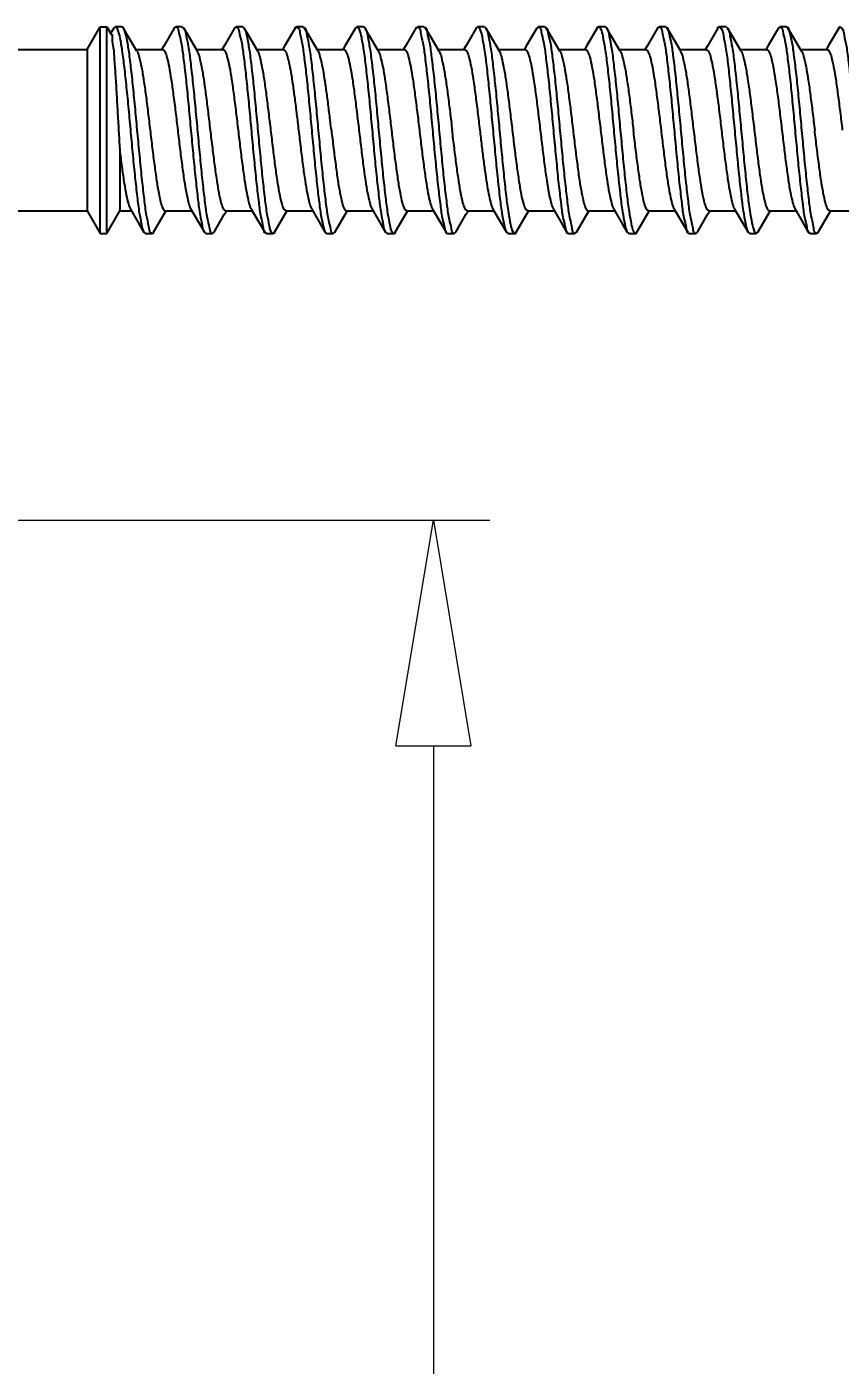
# Model space of a CAD drawing. Header units: millimetres. Extents: x -1995 to -555, y 489 to 1011.
# Drawn here: x -1543.45 to -1523.26, y 932.41 to 965.63 of the extents above; entities that cross this region are included whole.
import ezdxf

# ---------------------------------------------------------------- set-up
doc = ezdxf.new("R2010")
doc.units = ezdxf.units.MM
doc.layers.add('dim', color=82, linetype='Continuous', lineweight=9)
doc.styles.add('ROMAND', font='romand.shx', dxfattribs={"width": 0.75, "bigfont": 'gbcbig.shx'})
doc.dimstyles.new('YanXiu', dxfattribs={"dimtxt": 2.5, "dimasz": 2.2, "dimexe": 1, "dimexo": 0, "dimgap": 0.66, "dimtad": 0, "dimzin": 1, "dimdsep": 46, "dimtxsty": 'ROMAND', "dimblk": 'CLOSEDBLANK', "dimcen": 0, "dimclrd": 3, "dimclre": 3, "dimclrt": 7, "dimazin": 0, "dimtfac": 1, "dimtofl": 0, "dimtmove": 0, "dimatfit": 3, "dimldrblk": 'CLOSEDBLANK', "dimfxl": 1, "dimlwd": 5, "dimlwe": 5, "dimarcsym": 0})

# ---------------------------------------------------------------- blocks, each defined once
blk = doc.blocks.new('_ClosedBlank')
at = {"color": 0, "linetype": 'ByBlock', "lineweight": -2}
for p, q in [((-1, 0.1666666666666667), (0, 0)), ((-1, 0.1666666666666667), (-1, -0.1666666666666667)), ((0, 0), (-1, -0.1666666666666667))]:
    blk.add_line(p, q, dxfattribs=at)
blk = doc.blocks.new('*D164')
at = {"layer": 'Defpoints', "color": 0}
for p in [(-1555.546722639011, 953.3844939064466), (-1533.357240163198, 953.3844939064466), (-1555.546722639011, 771.4142643057465)]:
    blk.add_point(p, dxfattribs=at)
at = {"layer": 'dim', "color": 3, "lineweight": 5}
for p, q in [((-1554.147422639011, 953.3844939064466), (-1531.957940163198, 953.3844939064466)), ((-1533.357240163198, 947.7844939064465), (-1533.357240163198, 876.5486791060965)), ((-1533.357240163198, 777.0142643057466), (-1533.357240163198, 848.2500791060965)), ((-1554.147422639011, 771.4142643057465), (-1531.957940163198, 771.4142643057465))]:
    blk.add_line(p, q, dxfattribs=at)
at = {"layer": 'dim', "color": 3, "lineweight": 5, "xscale": 5.600000000000001, "yscale": 5.600000000000001, "zscale": 5.600000000000001}
for p, rotation in [((-1533.357240163198, 953.3844939064466), 90), ((-1533.357240163198, 771.4142643057465), 270)]:
    blk.add_blockref('_ClosedBlank', p, dxfattribs=dict(at, rotation=rotation))
at = {"layer": 'dim', "color": 7, "insert": (-1533.357240163198, 862.3993791060963), "char_height": 7, "attachment_point": 5, "rotation": 90, "style": 'ROMAND'}
blk.add_mtext('181.97', dxfattribs=at)

msp = doc.modelspace()

# ---------------------------------------------------------------- linework, layer by layer
at = {"color": 7, "linetype": 'Continuous'}
for p, q in [((-1541.954175541111, 965.0651895941465), (-1541.62797263901, 965.6301895941466)), ((-1541.62797263901, 960.5001895941466), (-1541.62797263901, 965.6301895941466)), ((-1541.62797263901, 965.6301895941466), (-1541.46547263901, 965.6301895941466)), ((-1541.46547263901, 960.5001895941466), (-1541.46547263901, 965.6301895941466)), ((-1541.46547263901, 965.6301895941466), (-1541.359222639011, 965.4461591958466)), ((-1541.291128233911, 965.5974987317466), (-1541.36939231341, 965.4637735886465)), ((-1541.291128233911, 965.5974987317466), (-1541.25297263901, 965.6301895941466)), ((-1541.09047263901, 965.6301895941466), (-1541.25297263901, 965.6301895941466)), ((-1539.791128233911, 965.5974987317466), (-1539.75297263901, 965.6301895941466)), ((-1539.59047263901, 965.6301895941466), (-1539.75297263901, 965.6301895941466)), ((-1538.291128233911, 965.5974987317466), (-1538.25297263901, 965.6301895941466)), ((-1538.09047263901, 965.6301895941466), (-1538.25297263901, 965.6301895941466)), ((-1538.09047263901, 965.6301895941466), (-1538.052317040411, 965.5974987255465)), ((-1536.59047263901, 965.6301895941466), (-1536.75297263901, 965.6301895941466)), ((-1535.291128233911, 965.5974987317466), (-1535.25297263901, 965.6301895941466)), ((-1535.09047263901, 965.6301895941466), (-1535.25297263901, 965.6301895941466)), ((-1535.09047263901, 965.6301895941466), (-1535.052317040411, 965.5974987255465)), ((-1533.59047263901, 965.6301895941466), (-1533.75297263901, 965.6301895941466)), ((-1532.291128233911, 965.5974987317466), (-1532.25297263901, 965.6301895941466)), ((-1532.09047263901, 965.6301895941466), (-1532.25297263901, 965.6301895941466)), ((-1532.09047263901, 965.6301895941466), (-1532.052317040411, 965.5974987255465)), ((-1530.791128233911, 965.5974987317466), (-1530.75297263901, 965.6301895941466)), ((-1530.59047263901, 965.6301895941466), (-1530.75297263901, 965.6301895941466)), ((-1529.09047263901, 965.6301895941466), (-1529.25297263901, 965.6301895941466)), ((-1529.09047263901, 965.6301895941466), (-1529.052317040411, 965.5974987255465)), ((-1527.791128234011, 965.5974987317466), (-1527.75297263901, 965.6301895941466)), ((-1527.59047263901, 965.6301895941466), (-1527.75297263901, 965.6301895941466)), ((-1526.09047263901, 965.6301895941466), (-1526.25297263901, 965.6301895941466)), ((-1526.09047263901, 965.6301895941466), (-1526.052317040411, 965.5974987255465)), ((-1524.791128234011, 965.5974987317466), (-1524.75297263901, 965.6301895941466)), ((-1524.59047263901, 965.6301895941466), (-1524.75297263901, 965.6301895941466)), ((-1547.546722639011, 965.0651895941465), (-1541.954175541111, 965.0651895941465)), ((-1541.954175541111, 965.0651895941465), (-1541.954175541111, 961.0651895941465)), ((-1540.739986733311, 965.0651895941465), (-1540.079175541111, 965.0651895941465)), ((-1539.239986733311, 965.0651895941465), (-1538.579175541111, 965.0651895941465)), ((-1537.739986733311, 965.0651895941465), (-1537.079175541111, 965.0651895941465)), ((-1536.239986733311, 965.0651895941465), (-1535.579175541111, 965.0651895941465)), ((-1534.739986733311, 965.0651895941465), (-1534.079175541111, 965.0651895941465)), ((-1533.239986733311, 965.0651895941465), (-1532.579175541111, 965.0651895941465)), ((-1531.739986733311, 965.0651895941465), (-1531.079175541111, 965.0651895941465)), ((-1530.239986733311, 965.0651895941465), (-1529.579175541111, 965.0651895941465)), ((-1528.739986733311, 965.0651895941465), (-1528.079175541111, 965.0651895941465)), ((-1527.239986733311, 965.0651895941465), (-1526.579175541111, 965.0651895941465)), ((-1525.739986733311, 965.0651895941465), (-1525.079175541111, 965.0651895941465)), ((-1524.239986733311, 965.0651895941465), (-1523.579175541111, 965.0651895941465)), ((-1541.139269736911, 962.5281100581466), (-1541.139269736911, 961.0651895941465)), ((-1547.546722639011, 961.0651895941465), (-1541.954175541111, 961.0651895941465)), ((-1541.954175541111, 961.0651895941465), (-1541.62797263901, 960.5001895941466)), ((-1541.46547263901, 960.5001895941466), (-1541.139269736911, 961.0651895941465)), ((-1541.139269736911, 961.0651895941465), (-1540.853460025311, 961.0651895941465)), ((-1540.014269736911, 961.0651895941465), (-1539.353460025311, 961.0651895941465)), ((-1538.514269736911, 961.0651895941465), (-1537.853460025311, 961.0651895941465)), ((-1537.014269736911, 961.0651895941465), (-1536.353460025311, 961.0651895941465)), ((-1535.514269736911, 961.0651895941465), (-1534.853460025311, 961.0651895941465)), ((-1534.014269736911, 961.0651895941465), (-1533.353460025311, 961.0651895941465)), ((-1532.514269736911, 961.0651895941465), (-1531.853460025311, 961.0651895941465)), ((-1531.92923028341, 961.2382852595465), (-1531.87784678391, 961.1066102814466)), ((-1531.87784678391, 961.1066102814466), (-1531.64924131641, 960.7175721357467)), ((-1531.014269736911, 961.0651895941465), (-1530.353460025311, 961.0651895941465)), ((-1529.514269736911, 961.0651895941465), (-1528.853460025311, 961.0651895941465)), ((-1528.014269736911, 961.0651895941465), (-1527.353460025311, 961.0651895941465)), ((-1526.514269736911, 961.0651895941465), (-1525.853460025311, 961.0651895941465)), ((-1525.014269736911, 961.0651895941465), (-1524.353460025311, 961.0651895941465)), ((-1523.514269736911, 961.0651895941465), (-1522.853460025311, 961.0651895941465)), ((-1531.64924131641, 960.7175721357467), (-1531.541128233911, 960.5328804564466)), ((-1541.62797263901, 960.5001895941466), (-1541.46547263901, 960.5001895941466)), ((-1540.541128233911, 960.5328804564466), (-1540.50297263901, 960.5001895941466)), ((-1540.50297263901, 960.5001895941466), (-1540.34047263901, 960.5001895941466)), ((-1539.041128233911, 960.5328804564466), (-1539.00297263901, 960.5001895941466)), ((-1539.00297263901, 960.5001895941466), (-1538.84047263901, 960.5001895941466)), ((-1538.84047263901, 960.5001895941466), (-1538.802317040411, 960.5328804626465)), ((-1537.50297263901, 960.5001895941466), (-1537.34047263901, 960.5001895941466)), ((-1536.00297263901, 960.5001895941466), (-1535.84047263901, 960.5001895941466)), ((-1535.84047263901, 960.5001895941466), (-1535.802317040411, 960.5328804626465)), ((-1534.541128233911, 960.5328804564466), (-1534.50297263901, 960.5001895941466)), ((-1534.50297263901, 960.5001895941466), (-1534.34047263901, 960.5001895941466)), ((-1533.00297263901, 960.5001895941466), (-1532.84047263901, 960.5001895941466)), ((-1532.84047263901, 960.5001895941466), (-1532.802317040411, 960.5328804626465)), ((-1531.541128233911, 960.5328804564466), (-1531.50297263901, 960.5001895941466)), ((-1531.50297263901, 960.5001895941466), (-1531.34047263901, 960.5001895941466)), ((-1530.00297263901, 960.5001895941466), (-1529.84047263901, 960.5001895941466)), ((-1529.84047263901, 960.5001895941466), (-1529.802317040411, 960.5328804626465)), ((-1528.541128234011, 960.5328804564466), (-1528.50297263901, 960.5001895941466)), ((-1528.50297263901, 960.5001895941466), (-1528.34047263901, 960.5001895941466)), ((-1527.00297263901, 960.5001895941466), (-1526.84047263901, 960.5001895941466)), ((-1525.541128234011, 960.5328804564466), (-1525.50297263901, 960.5001895941466)), ((-1525.50297263901, 960.5001895941466), (-1525.34047263901, 960.5001895941466)), ((-1525.34047263901, 960.5001895941466), (-1525.302317040411, 960.5328804626465)), ((-1524.00297263901, 960.5001895941466), (-1523.84047263901, 960.5001895941466))]:
    msp.add_line(p, q, dxfattribs=at)
for points in [[(-1540.71559843981, 965.0237688147465), (-1540.940187169511, 965.4059525052467), (-1541.052317040411, 965.5974987255465)], [(-1539.791128233911, 965.5974987317466), (-1540.04259373381, 965.1685704358465), (-1540.09720898571, 965.0758069278465)], [(-1539.21559843981, 965.0237688147465), (-1539.440187169511, 965.4059525052467), (-1539.552317040411, 965.5974987255465)], [(-1538.291128233911, 965.5974987317466), (-1538.54259373381, 965.1685704358465), (-1538.59720898571, 965.0758069278465)], [(-1537.71559843981, 965.0237688147465), (-1537.940187169511, 965.4059525052467), (-1538.052317040411, 965.5974987255465)], [(-1536.791128233911, 965.5974987317466), (-1537.04259373381, 965.1685704358465), (-1537.097208985811, 965.0758069278465)], [(-1536.21559843981, 965.0237688147465), (-1536.440187169511, 965.4059525052467), (-1536.552317040411, 965.5974987255465)], [(-1535.291128233911, 965.5974987317466), (-1535.54259373381, 965.1685704358465), (-1535.597208985811, 965.0758069278465)], [(-1534.71559843981, 965.0237688147465), (-1534.940187169511, 965.4059525052467), (-1535.052317040411, 965.5974987255465)], [(-1533.791128233911, 965.5974987317466), (-1534.04259373381, 965.1685704358465), (-1534.097208985811, 965.0758069278465)], [(-1533.21559843981, 965.0237688147465), (-1533.440187169511, 965.4059525052467), (-1533.552317040411, 965.5974987255465)], [(-1532.291128233911, 965.5974987317466), (-1532.54259373381, 965.1685704358465), (-1532.597208985811, 965.0758069278465)], [(-1531.71559843981, 965.0237688147465), (-1531.940187169511, 965.4059525052467), (-1532.052317040411, 965.5974987255465)], [(-1530.791128233911, 965.5974987317466), (-1531.04259373381, 965.1685704358465), (-1531.097208985811, 965.0758069278465)], [(-1530.21559843981, 965.0237688147465), (-1530.440187169511, 965.4059525052467), (-1530.552317040411, 965.5974987255465)], [(-1529.291128233911, 965.5974987317466), (-1529.54259373381, 965.1685704358465), (-1529.597208985811, 965.0758069278465)], [(-1528.71559843981, 965.0237688147465), (-1528.940187169511, 965.4059525052467), (-1529.052317040411, 965.5974987255465)], [(-1527.791128234011, 965.5974987317466), (-1528.04259373381, 965.1685704358465), (-1528.097208985811, 965.0758069278465)], [(-1527.21559843981, 965.0237688147465), (-1527.440187169511, 965.4059525052467), (-1527.552317040411, 965.5974987255465)], [(-1526.291128233911, 965.5974987318466), (-1526.54259373381, 965.1685704358465), (-1526.597208985811, 965.0758069278465)], [(-1525.71559843981, 965.0237688147465), (-1525.940187169511, 965.4059525052467), (-1526.052317040411, 965.5974987255465)], [(-1524.791128234011, 965.5974987317466), (-1525.04259373381, 965.1685704358465), (-1525.097208985811, 965.0758069278465)], [(-1524.21559843981, 965.0237688147465), (-1524.440187169511, 965.4059525052467), (-1524.552317040411, 965.5974987255465)], [(-1523.291128234011, 965.5974987317466), (-1523.54259373381, 965.1685704358465), (-1523.597208985811, 965.0758069278465)], [(-1540.87784678391, 961.1066102814466), (-1540.64924131641, 960.7175721357467), (-1540.541128233911, 960.5328804564466)], [(-1540.302317040411, 960.5328804626465), (-1540.046808443111, 960.9686842970466), (-1539.99623795541, 961.0545725949466)], [(-1539.37784678391, 961.1066102814466), (-1539.14924131641, 960.7175721357467), (-1539.041128233911, 960.5328804564466)], [(-1538.802317040411, 960.5328804626465), (-1538.546808443111, 960.9686842970466), (-1538.49623795541, 961.0545725949466)], [(-1537.87784678391, 961.1066102814466), (-1537.64924131641, 960.7175721357467), (-1537.541128233911, 960.5328804564466)], [(-1537.302317040411, 960.5328804626465), (-1537.046808443111, 960.9686842970466), (-1536.99623795541, 961.0545725949466)], [(-1536.37784678391, 961.1066102814466), (-1536.14924131641, 960.7175721357467), (-1536.041128233911, 960.5328804564466)], [(-1535.802317040411, 960.5328804626465), (-1535.546808443111, 960.9686842970466), (-1535.49623795541, 961.0545725949466)], [(-1534.87784678391, 961.1066102814466), (-1534.64924131641, 960.7175721357467), (-1534.541128233911, 960.5328804564466)], [(-1534.302317040411, 960.5328804626465), (-1534.046808443111, 960.9686842970466), (-1533.99623795541, 961.0545725949466)], [(-1533.37784678391, 961.1066102814466), (-1533.14924131641, 960.7175721357467), (-1533.041128233911, 960.5328804564466)], [(-1532.802317040411, 960.5328804626465), (-1532.546808443111, 960.9686842970466), (-1532.49623795541, 961.0545725949466)], [(-1531.302317040411, 960.5328804626465), (-1531.046808443111, 960.9686842970466), (-1530.99623795541, 961.0545725949466)], [(-1530.37784678391, 961.1066102814466), (-1530.14924131641, 960.7175721357467), (-1530.041128233911, 960.5328804564466)], [(-1529.802317040411, 960.5328804626465), (-1529.546808443111, 960.9686842970466), (-1529.49623795541, 961.0545725949466)], [(-1528.87784678391, 961.1066102814466), (-1528.64924131641, 960.7175721357467), (-1528.541128234011, 960.5328804564466)], [(-1528.302317040411, 960.5328804626465), (-1528.046808443111, 960.9686842970466), (-1527.99623795541, 961.0545725949466)], [(-1527.37784678391, 961.1066102814466), (-1527.14924131641, 960.7175721357467), (-1527.041128233911, 960.5328804564466)], [(-1526.802317040411, 960.5328804626465), (-1526.546808443111, 960.9686842970466), (-1526.49623795541, 961.0545725949466)], [(-1525.87784678391, 961.1066102814466), (-1525.64924131641, 960.7175721357467), (-1525.541128234011, 960.5328804564466)], [(-1525.302317040411, 960.5328804626465), (-1525.046808443111, 960.9686842970466), (-1524.99623795541, 961.0545725949466)], [(-1524.37784678391, 961.1066102814466), (-1524.14924131641, 960.7175721357467), (-1524.041128234011, 960.5328804564466)], [(-1523.802317040411, 960.5328804626465), (-1523.546808443111, 960.9686842970466), (-1523.49623795541, 961.0545725949466)]]:
    msp.add_lwpolyline(points, dxfattribs=at)
msp.add_arc((-1526.21316899011, 965.4569280607466), 0.2113670064, 38.02704764267313, 41.15036818287253, dxfattribs=at)
for points, start_tangent, end_tangent in [([(-1541.35913786151, 965.4454275630466), (-1541.35882749231, 965.4454617394465), (-1541.331856967411, 965.3377031879465), (-1541.304757366711, 965.1178876957466), (-1541.27752609031, 964.8002978396466), (-1541.25015968221, 964.4041771350467), (-1541.222652185211, 963.9526338882466), (-1541.19499986981, 963.4714405836465), (-1541.167199314511, 962.9875859773465), (-1541.139269736911, 962.5281100581466)], (0.9932398347366209, 0.1160802769309665), (0.06366806176842608, -0.9979711308002109)), ([(-1541.252886566211, 965.6296995710466), (-1541.24991829991, 965.6299796696467), (-1541.19602971521, 965.5575699485466), (-1541.14214113041, 965.3587039900466), (-1541.08825254561, 965.0434716830466), (-1541.03436396091, 964.6278670113466), (-1540.98047537611, 964.1329765652465), (-1540.92658679131, 963.5839096678467), (-1540.87269820661, 963.0085244003466), (-1540.81880962181, 962.4360141623465), (-1540.76492103701, 961.8954264828466), (-1540.71103245231, 961.4141892318465), (-1540.65714386751, 961.0167190084466), (-1540.60325528281, 960.7231823127465), (-1540.54936669801, 960.5484723557465)], (0.9849214679824981, 0.1730020286216354), (0.5593895154540383, -0.8289049221714733)), ([(-1541.08991144341, 965.6283178234467), (-1541.08408885201, 965.6292726022466), (-1541.05073207841, 965.5983362853466)], (0.9578735467587015, 0.287190300010125), (0.4672175628000989, -0.8841423805084425)), ([(-1541.05073207841, 965.5983362853466), (-1541.029605453909, 965.5472719108466), (-1540.975122055711, 965.3365542026465), (-1540.920638657611, 965.0080469779466), (-1540.86615525951, 964.5787861219466), (-1540.81167186131, 964.0710324503466), (-1540.75718846321, 963.5111172969466), (-1540.702705065009, 962.9280770105465), (-1540.648221666911, 962.3521471743466), (-1540.593738268811, 961.8131946344465), (-1540.53925487061, 961.3391686503467), (-1540.48477147251, 960.9546514891465), (-1540.43028807431, 960.6795836265466), (-1540.37580467621, 960.5282296638466), (-1540.33828027831, 960.5096319020465)], (0.4672175623512658, -0.8841423807456247), (0.974088193638846, -0.2261685013732244)), ([(-1539.75125935871, 965.6251725146466), (-1539.74103792651, 965.6269850366466), (-1539.68714934171, 965.5333081053466), (-1539.63326075701, 965.3144059130466), (-1539.57937217221, 964.9813849295466), (-1539.52548358751, 964.5511416855466), (-1539.47159500271, 964.0455054901465), (-1539.41770641791, 963.4901308753466), (-1539.36381783321, 962.9131959574465), (-1539.30992924841, 962.3439727612465), (-1539.25604066361, 961.8113420405466), (-1539.20215207891, 961.3423279518465), (-1539.14826349411, 960.9607269262465), (-1539.09437490931, 960.6859003061466), (-1539.04137791401, 960.5326112915466)], (0.9463422869496451, 0.3231660191463761), (0.7331448935399812, -0.680072470459031)), ([(-1539.59202248611, 965.6192012409465), (-1539.558553704111, 965.6072975635466), (-1539.549505675811, 965.6009763014466)], (0.9901992098913452, -0.1396621807453825), (0.7776619998770057, -0.628682601912361)), ([(-1539.549505675811, 965.6009763014466), (-1539.50407030601, 965.4640245111466), (-1539.44958690781, 965.1963515257466), (-1539.39510350971, 964.8181597215466), (-1539.340620111509, 964.3490615505466), (-1539.286136713411, 963.8133837311466), (-1539.231653315311, 963.2389057009466), (-1539.17716991711, 962.6554190173465), (-1539.12268651901, 962.0931824131466), (-1539.06820312081, 961.5813526241466), (-1539.01371972271, 961.1464723652466), (-1538.959236324611, 960.8110938658465), (-1538.904752926411, 960.5926093451466), (-1538.85026952831, 960.5023490783465), (-1538.841780418411, 960.5039486765465)], (0.7776620004179983, -0.6286826012431689), (0.9444755533174656, 0.3285816933209569)), ([(-1538.25114558971, 965.6200932318466), (-1538.23215755311, 965.6204460745466), (-1538.17826896831, 965.5056315381466), (-1538.124380383611, 965.2669959704465), (-1538.070491798811, 964.9166470562466), (-1538.016603214011, 964.4723604955466), (-1537.962714629311, 963.9566781155465), (-1537.908826044511, 963.3957641623465), (-1537.854937459711, 962.8180778028466), (-1537.801048875011, 962.2529291875467), (-1537.747160290211, 961.7289923378466), (-1537.693271705411, 961.2728503081466), (-1537.639383120711, 960.9076464380466), (-1537.585494535911, 960.6519101253466), (-1537.545620766511, 960.5276076555465)], (0.9840179996128242, 0.1780690215561813), (0.7611799941920991, -0.6485406821793958)), ([(-1538.052373381611, 965.5974669295465), (-1538.03301855621, 965.5562666554465), (-1537.978535158111, 965.3533588293465), (-1537.924051759911, 965.0317900241466), (-1537.869568361811, 964.6082363095466), (-1537.81508496361, 964.1046625372466), (-1537.76060156551, 963.5471832780465), (-1537.70611816741, 962.9647085588466), (-1537.651634769211, 962.3874446333466), (-1537.597151371111, 961.8453275316465), (-1537.542667972911, 961.3664706224465), (-1537.48818457481, 960.9757066974466), (-1537.43370117671, 960.6933001800467), (-1537.37921777851, 960.5338962427466), (-1537.338209491011, 960.5076424727465)], (0.4914829670919899, -0.8708871873316625), (0.956856769677551, -0.2905600150093651)), ([(-1536.798048083111, 965.6039639885466), (-1536.777165764411, 965.6170298683465), (-1536.753910838311, 965.6189750022465)], (0.6826980092325878, 0.730700641979916), (0.9965188644992374, -0.08336757581428612)), ([(-1536.753910838311, 965.6189750022465), (-1536.723277179711, 965.6103718302465), (-1536.669388594911, 965.4745785384466), (-1536.615500010111, 965.2165397555466)], (0.9965188644241961, -0.08336757671127665), (0.168476448615363, -0.9857056793292586)), ([(-1536.59092773411, 965.6184105410466), (-1536.561966806411, 965.6119260106466), (-1536.547702198711, 965.6029592967466)], (0.9992544656469542, -0.03860716105361938), (0.763775251444979, -0.6454822734050556)), ([(-1536.547702198711, 965.6029592967466), (-1536.507483408311, 965.4767631529465), (-1536.45300001011, 965.2165397555466)], (0.7637752509569528, -0.6454822739825192), (0.1684764487061952, -0.9857056793137335)), ([(-1535.252972948111, 965.6301785646466), (-1535.19893165851, 965.5647522385466), (-1535.14444826041, 965.3696957676466), (-1535.08996486221, 965.0551311088466), (-1535.03548146411, 964.6373711073466), (-1534.980998066011, 964.1380801620467), (-1534.926514667811, 963.5831507423466), (-1534.872031269711, 963.0013606447466), (-1534.81754787151, 962.4228806194466), (-1534.76306447341, 961.8777097614466), (-1534.70858107531, 961.3941198028466), (-1534.654097677111, 960.9971889838466), (-1534.599614279011, 960.7075015337466), (-1534.545130880811, 960.5400802031465), (-1534.53980728351, 960.5341102819466)], (0.9996075055960041, -0.02801490239381517), (0.6814111345350741, -0.7319008578568708)), ([(-1535.05357608611, 965.5967223460466), (-1535.03643165851, 965.5647522385466), (-1534.98194826041, 965.3696957676466), (-1534.927464862209, 965.0551311088466), (-1534.872981464111, 964.6373711073466), (-1534.818498066011, 964.1380801620467), (-1534.76401466781, 963.5831507423466), (-1534.70953126971, 963.0013606447466), (-1534.65504787151, 962.4228806194466), (-1534.60056447341, 961.8777097614466), (-1534.546081075311, 961.3941198028466), (-1534.491597677111, 960.9971889838466), (-1534.437114279011, 960.7075015337466), (-1534.38263088081, 960.5400802031465), (-1534.338641107411, 960.5054994657467)], (0.5248730265060992, -0.8511805366937897), (0.9453432762766565, -0.3260768161009264)), ([(-1533.79526171791, 965.6025327281466), (-1533.78236330691, 965.6107760465466), (-1533.752202183709, 965.6185209117466)], (0.7728455529442942, 0.6345941626695193), (0.9978272785481631, 0.06588415731544686)), ([(-1533.752202183709, 965.6185209117466), (-1533.72787990871, 965.6160339198466), (-1533.67339651061, 965.4890088831467), (-1533.618913112511, 965.2362882618465), (-1533.564429714311, 964.8709777632466), (-1533.509946316211, 964.4120218345465), (-1533.45546291801, 963.8832212327466), (-1533.40097951991, 963.3119987534466), (-1533.34649612181, 962.7279771261465), (-1533.292012723611, 962.1614428250466), (-1533.237529325511, 961.6417754578466), (-1533.183045927311, 961.1959241845466), (-1533.12856252921, 960.8470101744465), (-1533.07407913111, 960.6131275778466), (-1533.04845781621, 960.5286933952466)], (0.9978272785803388, 0.06588415682814162), (0.4960253780135376, -0.8683080238985053)), ([(-1533.589702183711, 965.6185209117466), (-1533.565379908711, 965.6160339198466), (-1533.54575197191, 965.6041175482467)], (0.997827278581518, 0.06588415681028026), (0.7099839378959056, -0.7042178696467613)), ([(-1533.54575197191, 965.6041175482467), (-1533.510896510611, 965.4890088831467), (-1533.456413112511, 965.2362882618465), (-1533.40192971431, 964.8709777632466), (-1533.34744631621, 964.4120218345465), (-1533.29296291801, 963.8832212327466), (-1533.23847951991, 963.3119987534466), (-1533.183996121811, 962.7279771261465), (-1533.129512723611, 962.1614428250466), (-1533.075029325511, 961.6417754578466), (-1533.02054592731, 961.1959241845466), (-1532.96606252921, 960.8470101744465), (-1532.91157913111, 960.6131275778466), (-1532.857095732911, 960.5064051909466), (-1532.84277140731, 960.5081836458465)], (0.7099839384370675, -0.7042178691011685), (0.9610540293571549, 0.2763605482994582)), ([(-1532.25313625021, 965.6294258410467), (-1532.202344760811, 965.5727269257466), (-1532.147861362711, 965.3855616783466), (-1532.09337796451, 965.0780654611465), (-1532.03889456641, 964.6661845605465), (-1531.98441116831, 964.1712784942466), (-1531.929927770111, 963.6190123385466), (-1531.875444372011, 963.0380257770466), (-1531.820960973811, 962.4584478897466), (-1531.76647757571, 961.9103347051466), (-1531.71199417761, 961.4221105400466), (-1531.65751077941, 961.0190939574466), (-1531.603027381311, 960.7221847850467)], (0.9778155686513045, -0.2094676913109178), (0.2229541340607831, -0.9748289358165393)), ([(-1532.054268566911, 965.5961617973466), (-1532.03984476081, 965.5727269257466), (-1531.98536136271, 965.3855616783466), (-1531.93087796451, 965.0780654611465), (-1531.87639456641, 964.6661845605465), (-1531.821911168311, 964.1712784942466), (-1531.767427770111, 963.6190123385466), (-1531.71294437201, 963.0380257770466), (-1531.65846097381, 962.4584478897466), (-1531.60397757571, 961.9103347051466), (-1531.54949417761, 961.4221105400466), (-1531.495010779411, 961.0190939574466), (-1531.440527381311, 960.7221847850467)], (0.5651656211616597, -0.8249774667570959), (0.2229541340748926, -0.9748289358133123)), ([(-1530.75120453681, 965.6195419382466), (-1530.73129301111, 965.6196204513466), (-1530.67680961291, 965.5007591989465), (-1530.62232621481, 965.2555930083465), (-1530.567842816611, 964.8968358256466), (-1530.513359418511, 964.4430922530466), (-1530.458876020411, 963.9178927426465), (-1530.40439262221, 963.3484733429466), (-1530.34990922411, 962.7643632784466), (-1530.29542582591, 962.1958536096465), (-1530.240942427811, 961.6724263836466), (-1530.186459029711, 961.2212257411466), (-1530.131975631511, 960.8656502616466), (-1530.07749223341, 960.6241395490465), (-1530.04924426311, 960.5272916260466)], (0.9864915133091499, 0.1638123748958647), (0.5671530047355162, -0.8236124508647715)), ([(-1530.58870453681, 965.6195419382466), (-1530.56879301111, 965.6196204513466), (-1530.54436072981, 965.6036817325466)], (0.9864915134173318, 0.1638123742443852), (0.6136168746639873, -0.789603907745903)), ([(-1530.54436072981, 965.6036817325466), (-1530.51430961291, 965.5007591989465), (-1530.459826214811, 965.2555930083465), (-1530.405342816611, 964.8968358256466), (-1530.35085941851, 964.4430922530466), (-1530.29637602041, 963.9178927426465), (-1530.24189262221, 963.3484733429466), (-1530.18740922411, 962.7643632784466), (-1530.132925825911, 962.1958536096465), (-1530.078442427811, 961.6724263836466), (-1530.023959029711, 961.2212257411466), (-1529.96947563151, 960.8656502616466), (-1529.91499223341, 960.6241395490465), (-1529.86050883521, 960.5092179819466), (-1529.84255202141, 960.5100879815466)], (0.6136168752133081, -0.7896039073190149), (0.978639156544395, 0.2055855084340214)), ([(-1529.29319680631, 965.5985786610465), (-1529.26024126131, 965.6290008038466), (-1529.25371541671, 965.6278616277466)], (0.4627930760402024, 0.8864663382042477), (0.9526817685767246, -0.3039694850170394)), ([(-1529.25371541671, 965.6278616277466), (-1529.205757863211, 965.5801890869466), (-1529.151274465011, 965.4009533186465), (-1529.096791066911, 965.1005883933465), (-1529.04230766871, 964.6946707797465), (-1528.98782427061, 964.2042507483466), (-1528.93334087251, 963.6547607365466), (-1528.878857474311, 963.0746964613465), (-1528.824374076211, 962.4941391744466), (-1528.769890678011, 961.9431956944466), (-1528.71540727991, 961.4504371129465), (-1528.66092388181, 961.0414171410466), (-1528.60644048361, 960.7373469327465), (-1528.551957085509, 960.5539951071466)], (0.9526817686500915, -0.3039694847870975), (0.5181305691968645, -0.8553015335329016)), ([(-1529.054413862911, 965.5958826582466), (-1529.043257863211, 965.5801890869466)], (0.6104525756323281, -0.7920528094160496), (0.55038249771071, -0.8349126338807673)), ([(-1529.043257863211, 965.5801890869466), (-1528.98877446501, 965.4009533186465), (-1528.93429106691, 965.1005883933465), (-1528.87980766871, 964.6946707797465), (-1528.82532427061, 964.2042507483466), (-1528.770840872511, 963.6547607365466), (-1528.716357474311, 963.0746964613465), (-1528.661874076211, 962.4941391744466), (-1528.60739067801, 961.9431956944466), (-1528.55290727991, 961.4504371129465), (-1528.49842388181, 961.0414171410466), (-1528.443940483611, 960.7373469327465), (-1528.389457085511, 960.5539951071466), (-1528.340074478311, 960.5016363997465)], (0.550382498378272, -0.8349126334407041), (0.9641561029454417, -0.2653356537539932)), ([(-1527.75070677741, 965.6212330602466), (-1527.734706113411, 965.6226848722465), (-1527.68022271521, 965.5120116985465), (-1527.62573931711, 965.2744500492465), (-1527.57125591901, 964.9223195102466), (-1527.516772520811, 964.4738810362466), (-1527.462289122711, 963.9523899650467), (-1527.407805724511, 963.3848900308466), (-1527.35332232641, 962.8008109179466), (-1527.29883892831, 962.2304420813466), (-1527.24435553011, 961.7033619821466), (-1527.189872132009, 961.2469041932466), (-1527.135388733811, 960.8847399217466), (-1527.080905335711, 960.6356504565465), (-1527.048505348211, 960.5262910169465)], (0.9694579588265273, 0.2452575504809253), (0.6661693459924406, -0.7458005111690419)), ([(-1527.58820677741, 965.6212330602466), (-1527.57220611341, 965.6226848722465), (-1527.54444347461, 965.6023599785466)], (0.9694579588856969, 0.2452575502470382), (0.5253495832316037, -0.8508864879632184)), ([(-1527.54444347461, 965.6023599785466), (-1527.51772271521, 965.5120116985465), (-1527.46323931711, 965.2744500492465), (-1527.408755919011, 964.9223195102466), (-1527.354272520811, 964.4738810362466), (-1527.299789122711, 963.9523899650467), (-1527.24530572451, 963.3848900308466), (-1527.19082232641, 962.8008109179466), (-1527.13633892831, 962.2304420813466), (-1527.081855530111, 961.7033619821466), (-1527.027372132011, 961.2469041932466), (-1526.972888733811, 960.8847399217466), (-1526.91840533571, 960.6356504565465), (-1526.86392193761, 960.5125531986465), (-1526.841773076411, 960.5114681581466)], (0.5253495829288637, -0.8508864881501347), (0.9934183136819871, 0.114542804406202)), ([(-1526.295203920711, 965.5995819724466), (-1526.26365436361, 965.6276224816465), (-1526.25447514461, 965.6258973441466)], (0.4551304362653837, 0.8904247783978618), (0.943843405335608, -0.330393138858063)), ([(-1526.25447514461, 965.6258973441466), (-1526.20917096551, 965.5871371970466), (-1526.154687567311, 965.4158675424466), (-1526.100204169211, 965.1226953020466), (-1526.045720771011, 964.7228239425466), (-1525.99123737291, 964.2369901850466), (-1525.93675397481, 963.6903886297466), (-1525.88227057661, 963.1113652025466), (-1525.827787178509, 962.5299471785465), (-1525.773303780411, 961.9762860127466), (-1525.718820382211, 961.4790937318465), (-1525.66433698411, 961.0641539717466), (-1525.60985358591, 960.7529848779466), (-1525.55537018781, 960.5617232066465), (-1525.539469019711, 960.5339548433466)], (0.9438434054219432, -0.3303931386114265), (0.5435285670039482, -0.8393906699806917)), ([(-1526.046670965511, 965.5871371970466), (-1525.992187567311, 965.4158675424466), (-1525.937704169211, 965.1226953020466), (-1525.88322077101, 964.7228239425466), (-1525.82873737291, 964.2369901850466), (-1525.77425397481, 963.6903886297466), (-1525.719770576611, 963.1113652025466), (-1525.665287178511, 962.5299471785465), (-1525.610803780411, 961.9762860127466), (-1525.55632038221, 961.4790937318465), (-1525.50183698411, 961.0641539717466), (-1525.44735358591, 960.7529848779466), (-1525.392870187809, 960.5617232066465), (-1525.34044262041, 960.5004272826466)], (0.6162823218163435, -0.7875253010644526), (0.9921190597629007, -0.1252987280668804)), ([(-1524.75077959851, 965.6232878201465), (-1524.738119215711, 965.6252265560465), (-1524.683635817611, 965.5227640821465), (-1524.62915241941, 965.2928555302466), (-1524.57466902131, 964.9474236084466), (-1524.52018562311, 964.5043818912466), (-1524.465702225009, 963.9867058488467), (-1524.411218826911, 963.4212413738466), (-1524.356735428711, 962.8373125948466), (-1524.30225203061, 962.2652011705466), (-1524.24776863241, 961.7345759301465), (-1524.19328523431, 961.2729542921466), (-1524.138801836209, 960.9042752530465), (-1524.084318438011, 960.6476579476466), (-1524.046689724511, 960.5266587537466)], (0.9530445418035961, 0.3028301526241627), (0.7455565978207417, -0.6664423151676077)), ([(-1524.58827959851, 965.6232878201465), (-1524.575619215711, 965.6252265560465), (-1524.54581657411, 965.6010008852465)], (0.9530445417029704, 0.3028301529408449), (0.474300192814005, -0.8803631790895152)), ([(-1524.54581657411, 965.6010008852465), (-1524.52113581761, 965.5227640821465), (-1524.46665241941, 965.2928555302466), (-1524.41216902131, 964.9474236084466), (-1524.357685623111, 964.5043818912466), (-1524.303202225011, 963.9867058488467), (-1524.248718826911, 963.4212413738466), (-1524.19423542871, 962.8373125948466), (-1524.13975203061, 962.2652011705466), (-1524.08526863241, 961.7345759301465), (-1524.030785234309, 961.2729542921466), (-1523.976301836211, 960.9042752530465), (-1523.921818438011, 960.6476579476466), (-1523.86733503991, 960.5164101592466), (-1523.84061142631, 960.5120417744465)], (0.474300193261071, -0.8803631788486561), (0.9999314467284091, 0.01170904964677991)), ([(-1523.29722067431, 965.6007231900467), (-1523.26706746591, 965.6257204132467), (-1523.25508036351, 965.6237648902465)], (0.4677799235352187, 0.8838449768694648), (0.9501741751980876, -0.3117194841305788)), ([(-1523.25508036351, 965.6237648902465), (-1523.21258406781, 965.5935698357466), (-1523.15810066971, 965.4303013015465), (-1523.103617271509, 965.1443816685467), (-1523.049133873411, 964.7506382946466), (-1522.994650475211, 964.2694901125467), (-1522.94016707711, 963.7258887358466), (-1522.88568367901, 963.1480245057467), (-1522.83120028081, 962.5658645830465), (-1522.776716882711, 962.0095988965465), (-1522.722233484511, 961.5080745393466), (-1522.667750086411, 961.0872998024465), (-1522.61326668831, 960.7690954242466), (-1522.55878329011, 960.5699630000465), (-1522.540432719011, 960.5332890998466)], (0.950174175087739, -0.3117194844669396), (0.5065751770877582, -0.8621957956047491)), ([(-1540.715992814211, 965.0235133524466), (-1540.710698308309, 965.0150454184466), (-1540.65712687981, 964.8671273299466), (-1540.60355545121, 964.6288525590465), (-1540.54998402261, 964.3121691978465), (-1540.496412594011, 963.9329570723467), (-1540.442841165511, 963.5102314620466), (-1540.389269736911, 963.0651895941465)], (0.5436695068808088, -0.8392993907349023), (0.118524805869865, -0.9929510916422375)), ([(-1540.079175918011, 965.0651819680465), (-1540.02637092591, 965.0164648411466), (-1539.97279250671, 964.8698800752466), (-1539.919873574011, 964.6362021685466), (-1539.86692377151, 964.3254458249467), (-1539.812698723711, 963.9433611219465), (-1539.75797536301, 963.5120966695465), (-1539.704175541111, 963.0651895941465)], (0.9998305815195224, -0.0184067449141268), (0.11852480588201, -0.9929510916407877)), ([(-1538.889269736911, 963.0651895941465), (-1538.942841165511, 963.5102314620466), (-1538.996412594011, 963.9329570723467), (-1539.04998402261, 964.3121691978465), (-1539.10355545121, 964.6288525590465), (-1539.15712687981, 964.8671273299466), (-1539.210698308309, 965.0150454184466), (-1539.215992814211, 965.0235133524466)], (-0.118524805869865, 0.9929510916422375), (-0.5436695068808088, 0.8392993907349023)), ([(-1538.57917910631, 965.0651467660466), (-1538.526963267911, 965.0175475247465), (-1538.473167821411, 964.8712330513465), (-1538.42012615411, 964.6375107892466), (-1538.36717431021, 964.3270749145465), (-1538.312905761511, 963.9449191231465), (-1538.25809593871, 963.5130812033465), (-1538.204175541111, 963.0651895941465)], (0.9990724694999571, -0.04306043064412485), (0.1185248058718819, -0.9929510916419966)), ([(-1537.389269736911, 963.0651895941465), (-1537.442841165511, 963.5102314620466), (-1537.496412594011, 963.9329570723467), (-1537.54998402261, 964.3121691978465), (-1537.60355545121, 964.6288525590465), (-1537.65712687981, 964.8671273299466), (-1537.710698308309, 965.0150454184466), (-1537.715992814211, 965.0235133524466)], (-0.118524805869865, 0.9929510916422375), (-0.5436695068509722, 0.8392993907542297)), ([(-1537.080030289811, 965.0602578947465), (-1537.044876170311, 965.0445831838466), (-1536.99313008101, 964.9366826658465), (-1536.94170291221, 964.7426556068465)], (0.9861889302436775, -0.1656242550619658), (0.2141204723793246, -0.9768072600610905)), ([(-1536.615500010111, 965.2165397555466), (-1536.56101661201, 964.8447506082466), (-1536.50653321391, 964.3806761314465), (-1536.45204981571, 963.8483825219466), (-1536.39756641761, 963.2754737175467), (-1536.343083019411, 962.6916598981466), (-1536.288599621311, 962.1272167610466), (-1536.234116223211, 961.6114154695465), (-1536.17963282501, 961.1710046947466), (-1536.12514942691, 960.8288234700466), (-1536.07066602871, 960.6026167937466), (-1536.046718256111, 960.5299680707467)], (0.1684764485832467, -0.985705679334748), (0.4620487045495811, -0.8868545509969793)), ([(-1536.45300001011, 965.2165397555466), (-1536.39851661201, 964.8447506082466), (-1536.34403321391, 964.3806761314465), (-1536.289549815711, 963.8483825219466), (-1536.235066417611, 963.2754737175467), (-1536.180583019411, 962.6916598981466), (-1536.12609962131, 962.1272167610466), (-1536.07161622321, 961.6114154695465), (-1536.01713282501, 961.1710046947466), (-1535.96264942691, 960.8288234700466), (-1535.908166028711, 960.6026167937466), (-1535.853682630611, 960.5041154003466), (-1535.84245453841, 960.5060560584466)], (0.1684764485798933, -0.9857056793353209), (0.9473959542839343, 0.3200639089407514)), ([(-1536.12679710801, 964.7426556068465), (-1536.178044370909, 964.9361505937466), (-1536.21200660271, 965.0265570630465)], (-0.2141204723467259, 0.9768072600682363), (-0.6132000075003583, 0.7899276870711397)), ([(-1535.57917852111, 965.0651520183466), (-1535.526900521011, 965.0174334048465), (-1535.47313462651, 964.8711135664466), (-1535.420115368111, 964.6374549431466), (-1535.367164937711, 964.3270139965466), (-1535.312899193611, 963.9448697081466), (-1535.258092678111, 963.5130545809466), (-1535.204175541111, 963.0651895941465)], (0.9991835482681957, -0.04040095135239524), (0.118524805886083, -0.9929510916403016)), ([(-1534.389269736911, 963.0651895941465), (-1534.443186873911, 963.5130545809466), (-1534.497993389411, 963.9448697081466), (-1534.552259133611, 964.3270139965466), (-1534.605209563911, 964.6374549431466), (-1534.65822882231, 964.8711135664466), (-1534.711994716809, 965.0174334048465), (-1534.71595396041, 965.0235318295465)], (-0.1185248058819164, 0.9929510916407989), (-0.5546538758002356, 0.8320811727588702)), ([(-1534.07918440501, 965.0651059042466), (-1534.027365906411, 965.0182766064465), (-1533.973387195011, 964.8720218066466), (-1533.92016826151, 964.6377287774466), (-1533.867212393011, 964.3273224206466), (-1533.81293306001, 963.9451245004466), (-1533.758109468211, 963.5131916681466), (-1533.704175541111, 963.0651895941465)], (0.9982260229312346, -0.05953828300253931), (0.1185248058541469, -0.9929510916441135)), ([(-1533.215992814211, 965.0235133524466), (-1533.210698308309, 965.0150454184466), (-1533.15712687981, 964.8671273299466), (-1533.10355545121, 964.6288525590465), (-1533.04998402261, 964.3121691978465), (-1532.996412594011, 963.9329570723467), (-1532.942841165511, 963.5102314620466), (-1532.889269736911, 963.0651895941465)], (0.5436695068808088, -0.8392993907349023), (0.118524805869865, -0.9929510916422375)), ([(-1532.57919386881, 965.0650466632467), (-1532.52781878621, 965.0190900244465), (-1532.47364768621, 964.8729564185467), (-1532.42015667161, 964.6376687821466), (-1532.367207110711, 964.3272880917466), (-1532.31293137291, 963.9451118083466), (-1532.258108555809, 963.5131842185466), (-1532.204175541111, 963.0651895941465)], (0.9970479271445266, -0.07678170991064938), (0.1185248058392025, -0.9929510916458976)), ([(-1531.389269736911, 963.0651895941465), (-1531.442841165511, 963.5102314620466), (-1531.496412594011, 963.9329570723467), (-1531.54998402261, 964.3121691978465), (-1531.60355545121, 964.6288525590465), (-1531.65712687981, 964.8671273299466), (-1531.710698308309, 965.0150454184466), (-1531.715992814211, 965.0235133524466)], (-0.118524805869865, 0.9929510916422375), (-0.5436695068509722, 0.8392993907542297)), ([(-1531.079183416611, 965.0651128921465), (-1531.02730457931, 965.0181659163466), (-1530.973353057309, 964.8718991651465), (-1530.920164941411, 964.6377115913466), (-1530.867209113011, 964.3273011046466), (-1530.81293059871, 963.9451059837465), (-1530.758108252411, 963.5131817411466), (-1530.704175541111, 963.0651895941465)], (0.9983686870486844, -0.05709610074852899), (0.118524805851094, -0.992951091644478)), ([(-1530.215992814211, 965.0235133524466), (-1530.210698308309, 965.0150454184466), (-1530.15712687981, 964.8671273299466), (-1530.10355545121, 964.6288525590465), (-1530.04998402261, 964.3121691978465), (-1529.996412594011, 963.9329570723467), (-1529.942841165511, 963.5102314620466), (-1529.889269736911, 963.0651895941465)], (0.5436695068509722, -0.8392993907542297), (0.118524805869865, -0.9929510916422375)), ([(-1529.57919239931, 965.0650551855465), (-1529.527759153209, 965.0189833194465), (-1529.47361252091, 964.8728303750465), (-1529.420161932011, 964.6376960126465), (-1529.36721086261, 964.3273124745466), (-1529.31293365281, 963.9451289598466), (-1529.25810970061, 963.5131935653467), (-1529.204175541111, 963.0651895941465)], (0.9972140915311818, -0.07459259783410048), (0.1185248058568148, -0.992951091643795)), ([(-1528.715992814211, 965.0235133524466), (-1528.710698308309, 965.0150454184466), (-1528.65712687981, 964.8671273299466), (-1528.60355545121, 964.6288525590465), (-1528.54998402261, 964.3121691978465), (-1528.496412594111, 963.9329570723467), (-1528.442841165511, 963.5102314620466), (-1528.389269736911, 963.0651895941465)], (0.5436695068808088, -0.8392993907349023), (0.118524805869865, -0.9929510916422375)), ([(-1528.07920492241, 965.0649875178466), (-1528.02820078391, 965.0197706641466), (-1527.973879094611, 964.8737848794465), (-1527.920111666711, 964.6374357776465), (-1527.86716106591, 964.3269888303466), (-1527.81290099341, 963.9448832492466), (-1527.758093431711, 963.5130607335466), (-1527.704175541111, 963.0651895941465)], (0.9959235990673594, -0.09020080277202532), (0.1185248058642747, -0.9929510916429046)), ([(-1526.889269736911, 963.0651895941465), (-1526.942841165511, 963.5102314620466), (-1526.996412594111, 963.9329570723467), (-1527.04998402261, 964.3121691978465), (-1527.10355545121, 964.6288525590465), (-1527.15712687981, 964.8671273299466), (-1527.210698308309, 965.0150454184466), (-1527.215992814211, 965.0235133524466)], (-0.118524805869865, 0.9929510916422375), (-0.5436695068614816, 0.8392993907474219)), ([(-1526.57986243701, 965.0624229784466), (-1526.535010536109, 965.0310628531465), (-1526.47967932031, 964.8939930520467), (-1526.424940610411, 964.6621163783466), (-1526.37084074701, 964.3507554389466), (-1526.31540504641, 963.9636741995466), (-1526.25934159191, 963.5232455731466), (-1526.204175541111, 963.0651895941465)], (0.972277052463123, -0.233831848244891), (0.1185248058407153, -0.9929510916457169)), ([(-1525.715049570611, 965.0242076771466), (-1525.66333978051, 964.8890978577466), (-1525.60852577181, 964.6544734598465), (-1525.553711763111, 964.3364323534465), (-1525.49889775441, 963.9516675552466), (-1525.44408374561, 963.5203742072465), (-1525.389269736911, 963.0651895941465)], (0.6244928642876523, -0.781030513138766), (0.1185248058547128, -0.992951091644046)), ([(-1525.07920305801, 965.0649969888466), (-1525.028142679511, 965.0196674570466), (-1524.97384323911, 964.8736566249465), (-1524.920117769509, 964.6374673766466), (-1524.867170444611, 964.3270497893466), (-1524.812907437511, 963.9449317323465), (-1524.758096624911, 963.5130868053466), (-1524.704175541111, 963.0651895941465)], (0.9961003256954013, -0.08822777991945409), (0.1185248058697894, -0.9929510916422464)), ([(-1524.215992814211, 965.0235133524466), (-1524.210698308309, 965.0150454184466), (-1524.15712687981, 964.8671273299466), (-1524.10355545121, 964.6288525590465), (-1524.04998402261, 964.3121691978465), (-1523.996412594111, 963.9329570723467), (-1523.942841165511, 963.5102314620466), (-1523.889269736911, 963.0651895941465)], (0.5436695068808088, -0.8392993907349023), (0.118524805869865, -0.9929510916422375)), ([(-1523.579218257711, 965.0649241454465), (-1523.52856926711, 965.0204224820466), (-1523.47411149201, 964.8746151706466), (-1523.42008081851, 964.6372760344466), (-1523.367078344011, 964.3264510730465), (-1523.312842223811, 963.9444410591466), (-1523.258064416511, 963.5128238266466), (-1523.204175541111, 963.0651895941465)], (0.9947727382175098, -0.1021136587300525), (0.1185248058631094, -0.9929510916430438)), ([(-1536.94170291221, 964.7426556068465), (-1536.894989742011, 964.4988990607467), (-1536.84794224491, 964.1981173911465), (-1536.799823720311, 963.8452237812465), (-1536.75156743221, 963.4596164113466), (-1536.704175541111, 963.0651895941465)], (0.2141204724352119, -0.9768072600488398), (0.1185248058685734, -0.9929510916423916)), ([(-1535.889269736911, 963.0651895941465), (-1535.93666162801, 963.4596164113466), (-1535.984917916111, 963.8452237812465), (-1536.03303644071, 964.1981173911465), (-1536.080083937811, 964.4988990607467), (-1536.12679710801, 964.7426556068465)], (-0.1185248058685734, 0.9929510916423916), (-0.2141204724352119, 0.9768072600488398)), ([(-1540.389269736911, 963.0651895941465), (-1540.335698308309, 962.6201477262466), (-1540.28212687981, 962.1974221158466), (-1540.22855545121, 961.8182099904466), (-1540.17498402261, 961.5015266291466), (-1540.121412594011, 961.2632518583466), (-1540.067841165511, 961.1153337697465), (-1540.014269736911, 961.0651895941465)], (0.1185248058659523, -0.9929510916427043), (1, 0)), ([(-1539.704175541111, 963.0651895941465), (-1539.65081754631, 962.6218911322466), (-1539.59647550631, 962.1932189400466), (-1539.54242675361, 961.8114458817465), (-1539.489455105911, 961.4992585296466), (-1539.436510253711, 961.2639498146466), (-1539.383244413911, 961.1162653311466), (-1539.377488394111, 961.1068377266465)], (0.1185248058392747, -0.9929510916458889), (0.5358336823867268, -0.8443235545807545)), ([(-1538.514269736911, 961.0651895941465), (-1538.567841165511, 961.1153337697465), (-1538.621412594011, 961.2632518583466), (-1538.67498402261, 961.5015266291466), (-1538.72855545121, 961.8182099904466), (-1538.78212687981, 962.1974221158466), (-1538.835698308309, 962.6201477262466), (-1538.889269736911, 963.0651895941465)], (-1, 0), (-0.1185248058659523, 0.9929510916427043)), ([(-1538.204175541111, 963.0651895941465), (-1538.151009545111, 962.6234597516466), (-1538.09690498241, 962.1964583566466), (-1538.04294292471, 961.8148179409466), (-1537.98992794031, 961.5017257288466), (-1537.93684552031, 961.2651722830466), (-1537.88375419571, 961.1172287761465), (-1537.87750835011, 961.1068221698465)], (0.1185248058528817, -0.9929510916442646), (0.5306602426676118, -0.847584631085269)), ([(-1537.014269736911, 961.0651895941465), (-1537.067841165511, 961.1153337697465), (-1537.121412594011, 961.2632518583466), (-1537.17498402261, 961.5015266291466), (-1537.22855545121, 961.8182099904466), (-1537.28212687981, 962.1974221158466), (-1537.335698308309, 962.6201477262466), (-1537.389269736911, 963.0651895941465)], (-1, 0), (-0.1185248058659523, 0.9929510916427043)), ([(-1536.704175541111, 963.0651895941465), (-1536.65078785841, 962.6216486094465), (-1536.59641595441, 962.1927699799467), (-1536.542357148311, 961.8109916095466), (-1536.489392395811, 961.4989317760467), (-1536.43646200401, 961.2637741765466), (-1536.38317256081, 961.1161302491466), (-1536.37748647641, 961.1068393750465)], (0.1185248058680303, -0.9929510916424563), (0.5365537142049596, -0.8438661693496562)), ([(-1535.889269736911, 963.0651895941465), (-1535.835698308309, 962.6201477262466), (-1535.78212687981, 962.1974221158466), (-1535.72855545121, 961.8182099904466), (-1535.67498402261, 961.5015266291466), (-1535.621412594011, 961.2632518583466), (-1535.567841165511, 961.1153337697465), (-1535.514269736911, 961.0651895941465)], (0.1185248058659523, -0.9929510916427043), (1, 0)), ([(-1535.204175541111, 963.0651895941465), (-1535.150987070011, 962.6232761168465), (-1535.096849486311, 962.1960396068465), (-1535.04287474401, 961.8143721920466), (-1534.989864482911, 961.5013942582466), (-1534.93680076191, 961.2650088769466), (-1534.883689263811, 961.1171055665466), (-1534.87750517611, 961.1068245308466)], (0.1185248058377348, -0.9929510916460726), (0.5313260348046429, -0.8471674242667593)), ([(-1534.014269736911, 961.0651895941465), (-1534.067841165511, 961.1153337697465), (-1534.121412594011, 961.2632518583466), (-1534.17498402261, 961.5015266291466), (-1534.22855545121, 961.8182099904466), (-1534.28212687981, 962.1974221158466), (-1534.335698308309, 962.6201477262466), (-1534.389269736911, 963.0651895941465)], (-1, 0), (-0.1185248058659523, 0.9929510916427043)), ([(-1533.704175541111, 963.0651895941465), (-1533.651132369511, 962.6244633709466), (-1533.59725259531, 962.1990823614466), (-1533.54338134621, 961.8176866668466), (-1533.490344272811, 961.5039031850466), (-1533.437146726511, 961.2662735859466), (-1533.384153480011, 961.1179895932466), (-1533.377532181611, 961.1068051151465)], (0.118524805846963, -0.9929510916449711), (0.5265107933797899, -0.8501684447534995)), ([(-1532.514269736911, 961.0651895941465), (-1532.567841165511, 961.1153337697465), (-1532.621412594011, 961.2632518583466), (-1532.67498402261, 961.5015266291466), (-1532.72855545121, 961.8182099904466), (-1532.78212687981, 962.1974221158466), (-1532.835698308309, 962.6201477262466), (-1532.889269736911, 963.0651895941465)], (-1, 0), (-0.1185248058659523, 0.9929510916427043)), ([(-1532.204175541111, 963.0651895941465), (-1532.15869223861, 962.6864505472465), (-1532.11275696581, 962.3179038753466), (-1532.066437097111, 961.9742367527466), (-1532.020682296511, 961.6749094875465), (-1531.97492856591, 961.4264997011466), (-1531.92923028341, 961.2382852595465)], (0.1185248058346368, -0.9929510916464425), (0.2814634672325848, -0.9595719444697265)), ([(-1531.11432447921, 961.2382852595465), (-1531.16931353071, 961.4723516040465), (-1531.224302582311, 961.7905536448466), (-1531.27929163381, 962.1760835517466), (-1531.33428068541, 962.6085771525466), (-1531.389269736911, 963.0651895941465)], (-0.2814634672483736, 0.9595719444650953), (-0.1185248058817948, 0.9929510916408133)), ([(-1530.704175541111, 963.0651895941465), (-1530.65111610091, 962.6243304309467), (-1530.59720061801, 962.1986898866465), (-1530.543314463111, 961.8172487581467), (-1530.490279814311, 961.5035657504466), (-1530.437099250611, 961.2660998090465), (-1530.38409464401, 961.1178771418465), (-1530.37752818731, 961.1068079096466)], (0.1185248058447289, -0.9929510916452379), (0.5271289638760223, -0.8497852996157272)), ([(-1529.889269736911, 963.0651895941465), (-1529.835698308309, 962.6201477262466), (-1529.78212687981, 962.1974221158466), (-1529.72855545121, 961.8182099904466), (-1529.67498402261, 961.5015266291466), (-1529.621412594011, 961.2632518583466), (-1529.567841165511, 961.1153337697465), (-1529.514269736911, 961.0651895941465)], (0.1185248058659523, -0.9929510916427043), (1, 0)), ([(-1529.204175541111, 963.0651895941465), (-1529.151214933509, 962.6251380803466), (-1529.097577243409, 962.2015346715466), (-1529.04381117681, 961.8205032638466), (-1528.99076697781, 961.5061188276466), (-1528.937465441511, 961.2674420242465), (-1528.884513127411, 961.1186795469466), (-1528.87756052271, 961.1067857805465)], (0.1185248058859693, -0.992951091640315), (0.5226673188936104, -0.852536728687137)), ([(-1528.014269736911, 961.0651895941465), (-1528.067841165511, 961.1153337697465), (-1528.121412594111, 961.2632518583466), (-1528.17498402261, 961.5015266291466), (-1528.22855545121, 961.8182099904466), (-1528.28212687981, 962.1974221158466), (-1528.335698308309, 962.6201477262466), (-1528.389269736911, 963.0651895941465)], (-1, 0), (-0.1185248058659523, 0.9929510916427043)), ([(-1527.704175541111, 963.0651895941465), (-1527.651262692011, 962.6255283853466), (-1527.59792136771, 962.2041358434466), (-1527.544294732011, 961.8236767311465), (-1527.491261049711, 961.5087147408465), (-1527.43785351251, 961.2688690538466), (-1527.384877894411, 961.1193838345466), (-1527.37759699891, 961.1067617904466)], (0.1185248058509818, -0.9929510916444914), (0.5186125389143033, -0.8550093768379737)), ([(-1526.514269736911, 961.0651895941465), (-1526.567841165511, 961.1153337697465), (-1526.621412594111, 961.2632518583466), (-1526.67498402261, 961.5015266291466), (-1526.72855545121, 961.8182099904466), (-1526.78212687981, 962.1974221158466), (-1526.835698308309, 962.6201477262466), (-1526.889269736911, 963.0651895941465)], (-1, 0), (-0.1185248058659523, 0.9929510916427043)), ([(-1526.204175541111, 963.0651895941465), (-1526.151204850011, 962.6250556752466), (-1526.09752881131, 962.2011687259466), (-1526.043745635311, 961.8200735222465), (-1525.990701557411, 961.5057756012466), (-1525.937415291511, 961.2672579572466), (-1525.88446038951, 961.1185780972465), (-1525.877555925411, 961.1067888674465)], (0.1185248058408711, -0.9929510916456983), (0.5232388307615063, -0.85218608647603)), ([(-1525.389269736911, 963.0651895941465), (-1525.335698308309, 962.6201477262466), (-1525.28212687981, 962.1974221158466), (-1525.22855545121, 961.8182099904466), (-1525.17498402261, 961.5015266291466), (-1525.121412594111, 961.2632518583466), (-1525.067841165511, 961.1153337697465), (-1525.014269736911, 961.0651895941465)], (0.1185248058659523, -0.9929510916427043), (1, 0)), ([(-1524.704175541111, 963.0651895941465), (-1524.65125807331, 962.6254906378466), (-1524.59787817541, 962.2038092626465), (-1524.544231666611, 961.8232625574466), (-1524.49119536791, 961.5083692564466), (-1524.437801034711, 961.2686758029465), (-1524.384832817611, 961.1192965547466), (-1524.377592000511, 961.1067650317466)], (0.1185248058650467, -0.9929510916428125), (0.5191260931076634, -0.8546976655255198)), ([(-1523.514269736911, 961.0651895941465), (-1523.567841165511, 961.1153337697465), (-1523.621412594111, 961.2632518583466), (-1523.67498402261, 961.5015266291466), (-1523.72855545121, 961.8182099904466), (-1523.78212687981, 962.1974221158466), (-1523.83569830841, 962.6201477262466), (-1523.889269736911, 963.0651895941465)], (-1, 0), (-0.1185248058659523, 0.9929510916427043)), ([(-1541.139269736911, 962.5281100581466), (-1541.08552834981, 962.1116290765465), (-1541.032421698811, 961.7472612574466), (-1540.98039619941, 961.4531875177465), (-1540.928273368411, 961.2350376070466), (-1540.87823119951, 961.1063207606467)], (0.1229772844317474, -0.9924094858040169), (0.6016067076113686, -0.7987924444791709)), ([(-1531.01417780161, 961.0658500029465), (-1531.06200248621, 961.1050335838465), (-1531.11432447921, 961.2382852595465)], (-0.9883418316116472, 0.1522511868148642), (-0.2814634670211114, 0.9595719445317562)), ([(-1531.603027381311, 960.7221847850467), (-1531.548543983111, 960.5467802811465), (-1531.53922480281, 960.5344280984466)], (0.2229541338856562, -0.9748289358565927), (0.6308636990760504, -0.7758936738935834)), ([(-1531.440527381311, 960.7221847850467), (-1531.386043983111, 960.5467802811465), (-1531.33937753191, 960.5034217841466)], (0.2229541341127778, -0.9748289358046475), (0.9471149175419354, -0.3208945823312275)), ([(-1540.54936669801, 960.5484723557465), (-1540.539177942611, 960.5344023697465)], (0.5593895161447743, -0.8289049217053277), (0.615204204244828, -0.7883677993674576)), ([(-1540.33828027831, 960.5096319020465), (-1540.321321278111, 960.5084385875466), (-1540.294271925511, 960.5276512775466)], (0.9740881934432181, -0.2261685022157771), (0.5449781267833416, 0.8384502616898155)), ([(-1537.545620766511, 960.5276076555465), (-1537.531605951111, 960.5186166979465), (-1537.502380821711, 960.5116043026466)], (0.7611799938862948, -0.6485406825383124), (0.9986586527750969, -0.05177736221002967)), ([(-1537.338209491011, 960.5076424727465), (-1537.32473438041, 960.5057613317466), (-1537.29537678531, 960.5290422098466)], (0.9568567695139479, -0.2905600155481333), (0.4839612378024294, 0.8750894356034361)), ([(-1536.046718256111, 960.5299680707467), (-1536.016182630611, 960.5041154003466), (-1536.004954538411, 960.5060560584466)], (0.4620487046378403, -0.8868545509509966), (0.9473959540233782, 0.3200639097120027)), ([(-1534.338641107411, 960.5054994657467), (-1534.32814748271, 960.5036072080466), (-1534.297248786511, 960.5302681758466)], (0.9453432761046031, -0.3260768165997335), (0.4581462017916155, 0.8888768518663968)), ([(-1533.04845781621, 960.5286933952466), (-1533.01959573291, 960.5064051909466), (-1533.005271407311, 960.5081836458465)], (0.496025378000477, -0.8683080239059662), (0.9610540292658727, 0.2763605486168953)), ([(-1531.33937753191, 960.5034217841466), (-1531.33156058501, 960.5019766567466), (-1531.29923800801, 960.5313000018466)], (0.9471149175502213, -0.3208945823067721), (0.4566528739477696, 0.8896449587983077)), ([(-1530.04924426311, 960.5272916260466), (-1530.02300883521, 960.5092179819466), (-1530.005052021411, 960.5100879815466)], (0.5671530050610232, -0.8236124506406219), (0.9786391565376458, 0.2055855084661497)), ([(-1528.551957085509, 960.5539951071466), (-1528.53903746481, 960.5343943212465)], (0.518130567676808, -0.8553015344537321), (0.5864741136288116, -0.8099679709984215)), ([(-1528.340074478311, 960.5016363997465), (-1528.334973687311, 960.5008700111466), (-1528.30119403781, 960.5322784419466)], (0.9641561029660924, -0.2653356536789537), (0.4724727353662627, 0.8813452866700552)), ([(-1527.048505348211, 960.5262910169465), (-1527.02642193761, 960.5125531986465), (-1527.00427307641, 960.5114681581466)], (0.6661693451964581, -0.7458005118800352), (0.9934183136131469, 0.1145428050032448)), ([(-1526.841773076411, 960.5114681581466), (-1526.80943853941, 960.5218317847466), (-1526.79905547131, 960.5288407496466)], (0.9934183136181822, 0.1145428049595751), (0.7780613000368456, 0.6281883582055416)), ([(-1524.046689724511, 960.5266587537466), (-1524.029835039911, 960.5164101592466), (-1524.00311142631, 960.5120417744465)], (0.7455565986427762, -0.6664423142479884), (0.9999314467343541, 0.01170904913909654)), ([(-1523.84061142631, 960.5120417744465), (-1523.81285164171, 960.5173381987465), (-1523.79719221241, 960.5269516216465)], (0.9999314467351837, 0.01170904906825121), (0.756541071727435, 0.6539461803462912))]:
    msp.add_spline(points, degree=3, dxfattribs=dict(at, start_tangent=start_tangent, end_tangent=end_tangent))

# ---------------------------------------------------------------- dimensions: what is measured, and where the dimension line sits
at = {"layer": 'dim'}
dim = msp.add_linear_dim(base=(-1533.357240163198, 953.3844939064466), p1=(-1555.546722639011, 771.4142643057465), p2=(-1555.546722639011, 953.3844939064466), angle=90, dimstyle='YanXiu', override={"dimtxt": 7, "dimasz": 5.600000000000001, "dimexe": 1.3993, "dimexo": 1.3993, "dimgap": 1.3993}, dxfattribs=at)
dim.commit()
dim.dimension.update_dxf_attribs({"geometry": '*D164', "text_midpoint": (-1533.357240163198, 862.3993791060963)})

doc.saveas('drawing.dxf')
